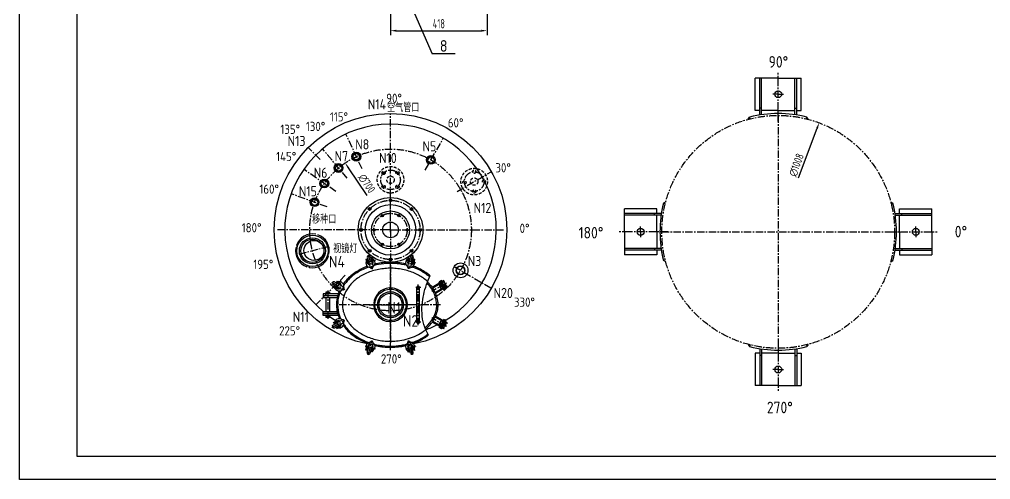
# Model space of a CAD drawing. Header units: millimetres. Extents: x 39049 to 47459, y -4270 to 1670.
# Drawn here: x 39049 to 43254, y -4270 to -2278 of the extents above; entities that cross this region are included whole.
import ezdxf
from ezdxf.enums import TextEntityAlignment as Align

# ---------------------------------------------------------------- set-up
doc = ezdxf.new("R2010")
doc.units = ezdxf.units.MM
doc.linetypes.add('CENTER', pattern=[50.8, 31.75, -6.35, 6.35, -6.35])
doc.linetypes.add('DASHED', pattern=[19.05, 12.7, -6.35])
for name, color, linetype in [('1', 7, 'Continuous'), ('item', 7, 'Continuous'), ('LAYER2', 1, 'CENTER'), ('LAYER3', 4, 'Continuous')]:
    doc.layers.add(name, color=color, linetype=linetype)
doc.styles.add('hz', font='gbenor.shx', dxfattribs={"bigfont": 'gbcbig.shx'})
doc.styles.get("Standard").update_dxf_attribs({"font": 'isocp.shx', "width": 0.707, "bigfont": 'hztxt.shx'})
doc.dimstyles.new('ISO-25', dxfattribs={"dimtxt": 2.5, "dimasz": 2.5, "dimexe": 1.25, "dimexo": 0.625, "dimtad": 1, "dimdsep": 46, "dimtxsty": 'Standard', "dimcen": 2.5, "dimadec": 0, "dimazin": 0, "dimtfac": 1, "dimtmove": 0, "dimatfit": 3, "dimfxl": 0, "dimarcsym": 0})

# ---------------------------------------------------------------- blocks, each defined once
blk = doc.blocks.new('*D48')
at = {"color": 0, "lineweight": -2, "ltscale": 10, "transparency": 16777216}
for p, q in [((41074.6, -2015.5), (41074.6, -2347.1)), ((40656.3, -2136.3), (40656.3, -2347.1)), ((40681.3, -2327.1), (41049.6, -2327.1))]:
    blk.add_line(p, q, dxfattribs=at)
at = {"color": 0, "ltscale": 10, "transparency": 16777216}
for points in [[(40681.3, -2323), (40681.3, -2331.3), (40656.3, -2327.1)], [(41049.6, -2323), (41049.6, -2331.3), (41074.6, -2327.1)]]:
    blk.add_solid(points, dxfattribs=at)
at = {"layer": 'DEFPOINTS', "color": 0, "ltscale": 10, "transparency": 16777216}
for p in [(41074.6, -2015.5), (40656.3, -2136.3), (41074.6, -2327.1)]:
    blk.add_point(p, dxfattribs=at)
at = {"color": 0, "ltscale": 10, "transparency": 16777216, "insert": (40865.5, -2297.1), "char_height": 40, "attachment_point": 5}
blk.add_mtext('418', dxfattribs=at)
blk = doc.blocks.new('*D68')
at = {"color": 0, "lineweight": -2, "ltscale": 10, "transparency": 16777216}
blk.add_line((42422.4, -2964.7), (42503.2, -2749.4), dxfattribs=at)
at = {"color": 0, "ltscale": 10, "transparency": 16777216}
blk.add_solid([(42499.3, -2748), (42507.1, -2750.9), (42512, -2726)], dxfattribs=at)
at = {"layer": 'DEFPOINTS', "color": 0, "ltscale": 10, "transparency": 16777216}
for p in [(42512, -2726), (42157.9, -3669.8)]:
    blk.add_point(p, dxfattribs=at)
at = {"color": 0, "ltscale": 10, "transparency": 16777216, "insert": (42414.1, -2908.7), "char_height": 35, "attachment_point": 5, "rotation": 69.4359}
blk.add_mtext('∅1008', dxfattribs=at)
blk = doc.blocks.new('*D46')
at = {"color": 0, "lineweight": -2, "ltscale": 10, "transparency": 16777216}
blk.add_line((40554.8, -3040), (40473.8, -2920.7), dxfattribs=at)
at = {"color": 0, "ltscale": 10, "transparency": 16777216}
blk.add_solid([(40477.2, -2918.3), (40470.4, -2923), (40459.8, -2900)], dxfattribs=at)
at = {"layer": 'DEFPOINTS', "color": 0, "ltscale": 10, "transparency": 16777216}
for p in [(40459.8, -2900), (40852.8, -3479.2)]:
    blk.add_point(p, dxfattribs=at)
at = {"color": 0, "ltscale": 10, "transparency": 16777216, "insert": (40553.2, -2988.7), "char_height": 35, "attachment_point": 5, "rotation": 304.1615}
blk.add_mtext('∅700', dxfattribs=at)
blk = doc.blocks.new('*U71')
at = {"ltscale": 3}
for p, q in [((96.4, 129.6), (86.6, 123.8)), ((96.4, -129.6), (86.6, -123.8))]:
    blk.add_line(p, q, dxfattribs=at)
at = {"layer": 'LAYER2'}
for p, q in [((105.3, 0), (-105.3, 0)), ((-12.3, 0), (-12.3, 22.9)), ((-12.3, 0), (-12.3, -22.9))]:
    blk.add_line(p, q, dxfattribs=at)
at = {"layer": 'LAYER3', "ltscale": 3}
for p, q in [((57.7, 100), (-82.3, 100)), ((-82.3, 0), (-82.3, 100)), ((57.7, 80), (57.7, 100)), ((94.4, 121.8), (86.6, 123.8)), ((77.7, 80), (-82.3, 80)), ((76.5, 72), (-82.3, 72)), ((47.7, 72), (47.7, 80)), ((57.7, 0), (57.7, 72)), ((-82.3, 0), (-82.3, -100)), ((57.7, 0), (57.7, -72)), ((76.5, -72), (-82.3, -72)), ((77.7, -80), (-82.3, -80)), ((47.7, -72), (47.7, -80)), ((57.7, -80), (57.7, -100)), ((57.7, -100), (-82.3, -100)), ((94.4, -121.8), (86.6, -123.8))]:
    blk.add_line(p, q, dxfattribs=at)
blk.add_circle((-12.3, 0), 15, dxfattribs=at)
for start, end in [(166.0662, 180), (180, 193.9338)]:
    blk.add_arc((585.5, 0), 514, start, end, dxfattribs=at)
blk = doc.blocks.new('*U72')
at = {"layer": 'LAYER3', "color": 0, "linetype": 'ByBlock', "lineweight": -2, "transparency": 16777216}
for p, rotation in [((42334.9, -2614.4), 269.9999999999999), ((42918.4, -3197.9), 180), ((42334.9, -3781.4), 89.99999999999997)]:
    blk.add_blockref('*U71', p, dxfattribs=dict(at, rotation=rotation))
blk.add_blockref('*U71', (41751.4, -3197.9), dxfattribs=at)

msp = doc.modelspace()

# ---------------------------------------------------------------- linework, layer by layer
for p, q in [((39049.4533, -4270.2571), (39049.4533, 1669.7429)), ((39299.4533, -4170.2571), (39299.4533, 1569.7429)), ((47359.4533, -4170.2571), (39299.4533, -4170.2571)), ((47459.4533, -4270.2571), (39049.4533, -4270.2571))]:
    msp.add_line(p, q)
msp.add_circle((40656.2984, -3189.6032), 504)
for centre, radius, start, end in [((40656.2984, -3189.6032), 458, 301.165806, 230.6173518), ((40881.6155, -3429.3744), 6.5, 300.1370603, 210.1370603), ((40656.2984, -3189.6032), 458, 234.7755369, 238.7146222), ((40656.2984, -3189.6032), 458, 289.4729724, 296.0420307), ((40656.2984, -3189.6032), 458, 296.6422596, 297.4964463), ((40881.6155, -3597.8321), 6.5, 149.8629397, 59.8629397)]:
    msp.add_arc(centre, radius, start, end)
msp.add_open_spline([(40820.7619, -3644.8555), (40814.6928, -3633.7863), (40794.2981, -3593.3738), (40788.0614, -3515.208), (40805.3445, -3441.5573), (40821.9952, -3400.4729), (40828.4357, -3388.5817)], degree=3, knots=[17.132970228, 17.132970228, 17.132970228, 17.132970228, 54.862432341, 152.896736216, 242.367964099, 282.636257117, 282.636257117, 282.636257117, 282.636257117])
at = {"layer": '1', "color": 7}
for centre, radius in [((40656.2984, -3061.6032), 6), ((40565.7887, -3099.0935), 6), ((40746.8081, -3099.0935), 6), ((40620.2984, -3127.2494), 5), ((40692.2984, -3127.2494), 5), ((40528.2984, -3189.6032), 6), ((40584.2984, -3189.6032), 5), ((40728.2984, -3189.6032), 5), ((40784.2984, -3189.6032), 6), ((40565.7887, -3280.1129), 6), ((40620.2984, -3251.957), 5), ((40692.2984, -3251.957), 5), ((40746.8081, -3280.1129), 6), ((40656.2984, -3317.6032), 6)]:
    msp.add_circle(centre, radius, dxfattribs=at)
at = {"layer": 'item', "color": 1, "linetype": 'Continuous', "ltscale": 10}
for p in [(40687.5484, -2086.3061), (40936.3782, -2427.9788)]:
    msp.add_line(p, (40836.3782, -2427.9788), dxfattribs=at)
at = {"layer": 'LAYER2'}
for p, q in [((40656.2984, -3199.2595), (40656.2984, -2685.6032)), ((42334.9196, -2693.8946), (42334.9196, -3701.8946)), ((40533.0145, -2925.22), (40462.7392, -2774.5142)), ((40805.7545, -2930.7376), (40885.2984, -2792.9636)), ((40351.1896, -2884.4944), (40299.9165, -2833.2214)), ((40468.3664, -2965.6346), (40361.9017, -2838.7549)), ((40418.9978, -3023.4436), (40281.1268, -2926.9052)), ((40944.3439, -3023.3001), (41092.7752, -2937.6032)), ((40382.1304, -3089.8142), (40225.9192, -3032.958)), ((40656.2984, -3189.6032), (40656.2984, -3031.2466)), ((40570.0314, -3103.3362), (40561.5461, -3094.8509)), ((40742.5654, -3103.3362), (40751.0507, -3094.8509)), ((40622.7984, -3131.5795), (40617.7984, -3122.9193)), ((40689.7984, -3131.5795), (40694.7984, -3122.9193)), ((40656.2984, -3189.6032), (40167.2031, -3189.6032)), ((40656.2984, -3189.6032), (40497.9418, -3189.6032)), ((40656.2984, -3189.6032), (41145.3936, -3189.6032)), ((40656.2984, -3189.6032), (40656.2984, -3678.6985)), ((40656.2984, -3189.6032), (40814.655, -3189.6032)), ((40656.2984, -3189.6032), (40656.2984, -3347.9598)), ((41830.9196, -3197.8946), (42838.9196, -3197.8946)), ((40388.7369, -3261.2961), (40247.7118, -3299.0837)), ((40570.0314, -3275.8702), (40561.5461, -3284.3555)), ((40622.7984, -3247.6269), (40617.7984, -3256.2872)), ((40689.7984, -3247.6269), (40694.7984, -3256.2872)), ((40742.5654, -3275.8702), (40751.0507, -3284.3555)), ((40590.7547, -3321.0783), (40545.4174, -3334.6764)), ((40558.9421, -3297.3747), (40577.3757, -3358.8341)), ((40656.2984, -3710.5939), (40656.2984, -3313.9841)), ((40765.1958, -3333.9175), (40719.7654, -3320.6336)), ((40751.4219, -3296.7128), (40733.4142, -3358.2984)), ((40931.5985, -3348.5478), (41092.7752, -3441.6032)), ((40460.4298, -3385.4718), (40332.4435, -3513.4581)), ((40402.2044, -3415.5465), (40458.0681, -3447.1108)), ((40441.5687, -3410.6106), (40418.2843, -3451.8201)), ((40656.115, -3421.6644), (40656.115, -3513.6032)), ((40656.2984, -3421.6644), (40656.2984, -3513.6032)), ((40656.2984, -3435.8265), (40656.2984, -3591.3981)), ((40787.2984, -3438.6032), (40765.2984, -3438.6032)), ((40776.2984, -3601.6702), (40776.2984, -3426.1497)), ((40898.5184, -3419.5615), (40834.4381, -3456.7629)), ((40893.6823, -3450.1597), (40870.3727, -3410.0084)), ((40389.5667, -3463.6032), (40378.685, -3463.6032)), ((40384.1326, -3451.8068), (40384.1326, -3574.1918)), ((40872.722, -3513.6032), (40414.735, -3513.6032)), ((40564.3596, -3513.6032), (40656.2984, -3513.6032)), ((40579.646, -3513.6032), (40732.5839, -3513.6032)), ((40748.0538, -3513.6032), (40656.115, -3513.6032)), ((40656.2984, -3605.542), (40656.2984, -3513.6032)), ((40748.2372, -3513.6032), (40656.2984, -3513.6032)), ((40389.5667, -3563.6032), (40378.685, -3563.6032)), ((40898.5184, -3607.6449), (40834.4381, -3570.4435)), ((40402.2044, -3611.6599), (40458.0681, -3580.0956)), ((40441.5687, -3616.5958), (40418.2843, -3575.3864)), ((40787.2984, -3588.6032), (40765.2984, -3588.6032)), ((40893.6823, -3577.0468), (40870.3727, -3617.1981)), ((40590.7547, -3706.1281), (40545.4174, -3692.53)), ((40558.9421, -3729.8318), (40577.3757, -3668.3723)), ((40765.1958, -3693.289), (40719.7654, -3706.5729)), ((40751.4219, -3730.4936), (40733.4142, -3668.908))]:
    msp.add_line(p, q, dxfattribs=at)
for centre, radius in [((42334.9196, -3197.8946), 504), ((40656.2984, -3189.6032), 350), ((40656.2984, -2972.6032), 42.5), ((41018.5633, -2980.4495), 42.5), ((40656.2984, -3189.6032), 128), ((40656.2984, -3189.6032), 72)]:
    msp.add_circle(centre, radius, dxfattribs=at)
at = {"layer": 'LAYER3', "linetype": 'DASHED'}
for p, q in [((40621.2966, -2937.6014), (40631.1961, -2947.5009)), ((40691.3002, -2937.6014), (40681.4007, -2947.5009)), ((40621.2966, -3007.605), (40631.1961, -2997.7055)), ((40691.3002, -3007.605), (40681.4007, -2997.7055))]:
    msp.add_line(p, q, dxfattribs=at)
at = {"layer": 'LAYER3'}
for p, q in [((40246.5833, -3266.1701), (40250.2814, -3267.161)), ((40249.1715, -3256.5108), (40252.8696, -3257.5017)), ((40250.2814, -3267.161), (40252.8696, -3257.5017)), ((40386.1673, -3293.2188), (40383.5791, -3302.878)), ((40387.2772, -3303.8689), (40383.5791, -3302.878)), ((40389.8654, -3294.2097), (40386.1673, -3293.2188)), ((40553.2448, -3316.6685), (40549.4134, -3317.8177)), ((40549.4134, -3317.8177), (40551.2151, -3323.8246)), ((40553.2448, -3316.6685), (40554.0482, -3319.3474)), ((40555.4004, -3308.1919), (40568.3284, -3351.2949)), ((40567.8524, -3304.4572), (40580.7803, -3347.5602)), ((40578.1487, -3309.1991), (40574.3174, -3310.3482)), ((40574.3174, -3310.3482), (40575.1208, -3313.027)), ((40578.1487, -3309.1991), (40579.9504, -3315.2059)), ((40742.5608, -3303.8568), (40729.9316, -3347.0483)), ((40732.2976, -3308.6699), (40730.5375, -3314.6891)), ((40736.1368, -3309.7925), (40732.2976, -3308.6699)), ((40736.1368, -3309.7925), (40735.3519, -3312.4768)), ((40755.0383, -3307.5053), (40742.4091, -3350.6967)), ((40757.2526, -3315.9668), (40756.4677, -3318.6511)), ((40761.0919, -3317.0894), (40757.2526, -3315.9668)), ((40761.0919, -3317.0894), (40759.3318, -3323.1086)), ((40294.5453, -3349.2428), (40295.5362, -3345.5447)), ((40305.1955, -3348.1329), (40295.5362, -3345.5447)), ((40304.2046, -3351.831), (40305.1955, -3348.1329)), ((40407.1419, -3425.8021), (40446.3204, -3447.9389)), ((40411.458, -3433.4094), (40409.4902, -3436.892)), ((40409.4902, -3436.892), (40414.9502, -3439.977)), ((40411.458, -3433.4094), (40413.8929, -3434.7852)), ((40413.537, -3414.4838), (40452.7155, -3436.6207)), ((40424.2481, -3410.7729), (40422.2804, -3414.2555)), ((40422.2804, -3414.2555), (40424.7153, -3415.6312)), ((40424.2481, -3410.7729), (40429.7081, -3413.8579)), ((40651.2984, -3440.7746), (40651.2984, -3444.6032)), ((40651.2984, -3444.6032), (40661.2984, -3444.6032)), ((40661.2984, -3440.7746), (40661.2984, -3444.6032)), ((40770.2984, -3588.6032), (40770.2984, -3438.6032)), ((40782.2984, -3588.6032), (40782.2984, -3438.6032)), ((40887.0568, -3408.8709), (40836.6486, -3438.1351)), ((40889.0651, -3412.3302), (40838.97, -3441.4126)), ((40900.1107, -3431.3564), (40850.0029, -3460.4462)), ((40902.119, -3434.8157), (40851.6795, -3464.098)), ((40876.7631, -3409.0654), (40866.3851, -3415.0902)), ((40867.3893, -3416.8199), (40866.3851, -3415.0902)), ((40877.7672, -3410.795), (40867.3893, -3416.8199)), ((40886.3711, -3416.2068), (40867.8226, -3426.975)), ((40878.2693, -3411.6599), (40867.8913, -3417.6847)), ((40868.8955, -3419.4144), (40867.8913, -3417.6847)), ((40868.7562, -3417.1826), (40868.2541, -3416.3178)), ((40871.9079, -3424.6033), (40870.9038, -3422.8737)), ((40877.7672, -3410.795), (40876.7631, -3409.0654)), ((40895.4084, -3431.7737), (40876.8599, -3442.5419)), ((40877.4044, -3412.1619), (40876.9024, -3411.2971)), ((40879.2734, -3413.3895), (40878.2693, -3411.6599)), ((40881.9493, -3441.8999), (40880.9452, -3440.1702)), ((40882.2858, -3418.5785), (40881.2817, -3416.8488)), ((40884.9617, -3447.0888), (40883.9576, -3445.3592)), ((40895.3397, -3441.064), (40884.9617, -3447.0888)), ((40895.8417, -3441.9288), (40885.4638, -3447.9537)), ((40886.4679, -3449.6833), (40885.4638, -3447.9537)), ((40886.3286, -3447.4516), (40885.8266, -3446.5868)), ((40896.8459, -3443.6585), (40886.4679, -3449.6833)), ((40887.0568, -3408.8709), (40889.0651, -3412.3302)), ((40892.3272, -3435.875), (40891.3231, -3434.1454)), ((40895.3397, -3441.064), (40894.3355, -3439.3343)), ((40894.9769, -3442.4309), (40894.4748, -3441.5661)), ((40896.8459, -3443.6585), (40895.8417, -3441.9288)), ((40902.119, -3434.8157), (40900.1107, -3431.3564)), ((40429.9711, -3466.6032), (40364.1326, -3466.6032)), ((40364.1326, -3466.6032), (40364.1326, -3474.6032)), ((40427.5525, -3474.6032), (40364.1326, -3474.6032)), ((40427.2835, -3475.6032), (40364.1326, -3475.6032)), ((40364.1326, -3475.6032), (40364.1326, -3483.6032)), ((40425.392, -3483.6032), (40364.1326, -3483.6032)), ((40392.1326, -3458.6032), (40376.1326, -3458.6032)), ((40376.1326, -3458.6032), (40376.1326, -3466.6032)), ((40376.1326, -3474.6032), (40376.1326, -3475.6032)), ((40376.1326, -3483.6032), (40376.1326, -3543.6032)), ((40392.1326, -3458.6032), (40392.1326, -3466.6032)), ((40392.1326, -3474.6032), (40392.1326, -3475.6032)), ((40392.1326, -3483.6032), (40392.1326, -3543.6032)), ((40583.4698, -3508.6032), (40587.2984, -3508.6032)), ((40583.4698, -3518.6032), (40587.2984, -3518.6032)), ((40587.2984, -3518.6032), (40587.2984, -3508.6032)), ((40729.127, -3508.6032), (40725.2984, -3508.6032)), ((40725.2984, -3508.6032), (40725.2984, -3518.6032)), ((40729.127, -3518.6032), (40725.2984, -3518.6032)), ((40425.392, -3543.6032), (40364.1326, -3543.6032)), ((40364.1326, -3551.6032), (40364.1326, -3543.6032)), ((40427.2835, -3551.6032), (40364.1326, -3551.6032)), ((40427.5525, -3552.6032), (40364.1326, -3552.6032)), ((40364.1326, -3560.6032), (40364.1326, -3552.6032)), ((40429.9711, -3560.6032), (40364.1326, -3560.6032)), ((40376.1326, -3551.6032), (40376.1326, -3552.6032)), ((40376.1326, -3560.6032), (40376.1326, -3568.6032)), ((40392.1326, -3568.6032), (40376.1326, -3568.6032)), ((40392.1326, -3551.6032), (40392.1326, -3552.6032)), ((40392.1326, -3560.6032), (40392.1326, -3568.6032)), ((40900.1107, -3595.85), (40850.0031, -3566.7604)), ((40902.119, -3592.3907), (40851.6794, -3563.1083)), ((40407.1419, -3601.4043), (40446.3204, -3579.2675)), ((40409.4902, -3590.3145), (40414.9502, -3587.2295)), ((40411.458, -3593.797), (40409.4902, -3590.3145)), ((40411.458, -3593.797), (40413.8929, -3592.4212)), ((40413.537, -3612.7226), (40452.7155, -3590.5857)), ((40422.2804, -3612.951), (40424.7153, -3611.5752)), ((40424.2481, -3616.4335), (40422.2804, -3612.951)), ((40424.2481, -3616.4335), (40429.7081, -3613.3485)), ((40651.2984, -3586.4318), (40651.2984, -3582.6032)), ((40661.2984, -3582.6032), (40651.2984, -3582.6032)), ((40661.2984, -3586.4318), (40661.2984, -3582.6032)), ((40887.0568, -3618.3355), (40836.6486, -3589.0713)), ((40889.0651, -3614.8762), (40838.9699, -3585.7937)), ((40867.3893, -3610.3865), (40866.3851, -3612.1162)), ((40876.7631, -3618.141), (40866.3851, -3612.1162)), ((40877.7672, -3616.4114), (40867.3893, -3610.3865)), ((40886.3711, -3610.9996), (40867.8226, -3600.2314)), ((40868.8955, -3607.7921), (40867.8913, -3609.5217)), ((40878.2693, -3615.5466), (40867.8913, -3609.5217)), ((40868.7562, -3610.0238), (40868.2541, -3610.8886)), ((40871.9079, -3602.6031), (40870.9038, -3604.3327)), ((40895.4084, -3595.4327), (40876.8599, -3584.6645)), ((40877.4044, -3615.0445), (40876.9024, -3615.9093)), ((40879.2734, -3613.8169), (40878.2693, -3615.5466)), ((40881.9493, -3585.3066), (40880.9452, -3587.0362)), ((40882.2858, -3608.6279), (40881.2817, -3610.3576)), ((40884.9617, -3580.1176), (40883.9576, -3581.8472)), ((40895.3397, -3586.1424), (40884.9617, -3580.1176)), ((40886.4679, -3577.5231), (40885.4638, -3579.2528)), ((40895.8417, -3585.2776), (40885.4638, -3579.2528)), ((40886.3286, -3579.7548), (40885.8266, -3580.6197)), ((40896.8459, -3583.548), (40886.4679, -3577.5231)), ((40887.0568, -3618.3355), (40889.0651, -3614.8762)), ((40892.3272, -3591.3314), (40891.3231, -3593.0611)), ((40895.3397, -3586.1424), (40894.3355, -3587.8721)), ((40894.9769, -3584.7755), (40894.4748, -3585.6404)), ((40896.8459, -3583.548), (40895.8417, -3585.2776)), ((40902.119, -3592.3907), (40900.1107, -3595.85)), ((40877.7672, -3616.4114), (40876.7631, -3618.141)), ((40555.4004, -3719.0145), (40568.3284, -3675.9115)), ((40567.8524, -3722.7492), (40580.7803, -3679.6463)), ((40742.5608, -3723.3496), (40729.9316, -3680.1581)), ((40755.0383, -3719.7012), (40742.4091, -3676.5097)), ((40549.4134, -3709.3887), (40551.2151, -3703.3819)), ((40553.2448, -3710.5379), (40549.4134, -3709.3887)), ((40553.2448, -3710.5379), (40554.0482, -3707.8591)), ((40574.3174, -3716.8582), (40575.1208, -3714.1794)), ((40578.1487, -3718.0074), (40574.3174, -3716.8582)), ((40578.1487, -3718.0074), (40579.9504, -3712.0005)), ((40732.2976, -3718.5365), (40730.5375, -3712.5173)), ((40736.1368, -3717.4139), (40732.2976, -3718.5365)), ((40736.1368, -3717.4139), (40735.3519, -3714.7296)), ((40757.2526, -3711.2397), (40756.4677, -3708.5553)), ((40761.0919, -3710.1171), (40757.2526, -3711.2397)), ((40761.0919, -3710.1171), (40759.3318, -3704.0978))]:
    msp.add_line(p, q, dxfattribs=at)
at = {"layer": 'LAYER3', "ltscale": 6}
for centre, radius in [((40508.382, -2872.3955), 19), ((40508.382, -2872.3955), 17.5), ((40508.382, -2872.3955), 13.5), ((40831.2984, -2886.4943), 19), ((40831.2984, -2886.4943), 17.5), ((40831.2984, -2886.4943), 13.5), ((40431.3227, -2921.4877), 19), ((40431.3227, -2921.4877), 17.5), ((40431.3227, -2921.4877), 13.5), ((40369.5952, -2988.8515), 19), ((40369.5952, -2988.8515), 17.5), ((40369.5952, -2988.8515), 13.5), ((40327.406, -3069.8962), 19), ((40327.406, -3069.8962), 17.5), ((40327.406, -3069.8962), 13.5), ((40959.4073, -3364.6032), 32.1108), ((40959.4073, -3364.6032), 19.05), ((40959.4073, -3364.6032), 17.4)]:
    msp.add_circle(centre, radius, dxfattribs=at)
at = {"layer": 'LAYER3', "linetype": 'DASHED'}
for centre, radius in [((40656.2984, -2972.6032), 57.5), ((40626.2464, -2942.5512), 7), ((40686.3504, -2942.5512), 7), ((41018.5633, -2980.4495), 57.5), ((41018.5633, -2937.9495), 7), ((40656.2984, -2972.6032), 16), ((40976.225, -2984.1536), 7), ((41018.5633, -2980.4495), 16), ((41061.0633, -2980.4495), 7), ((40626.2464, -3002.6553), 7), ((40686.3504, -3002.6553), 7), ((41018.5633, -3022.9495), 7)]:
    msp.add_circle(centre, radius, dxfattribs=at)
at = {"layer": 'LAYER3'}
for centre, radius in [((40656.2984, -3189.6032), 140), ((40656.2984, -3061.6032), 5.1), ((40656.2984, -3189.6032), 109.5), ((40565.7887, -3099.0935), 5.1), ((40656.2984, -3189.6032), 82), ((40746.8081, -3099.0935), 5.1), ((40620.2984, -3127.2494), 4.25), ((40692.2984, -3127.2494), 4.25), ((40528.2984, -3189.6032), 5.1), ((40584.2984, -3189.6032), 4.25), ((40656.2984, -3189.6032), 34), ((40728.2984, -3189.6032), 4.25), ((40784.2984, -3189.6032), 5.1), ((40318.2243, -3280.1899), 68), ((40318.2243, -3280.1899), 56.5), ((40318.2243, -3280.1899), 50), ((40565.7887, -3280.1129), 5.1), ((40620.2984, -3251.957), 4.25), ((40692.2984, -3251.957), 4.25), ((40746.8081, -3280.1129), 5.1), ((40656.2984, -3317.6032), 5.1), ((40656.2984, -3513.6032), 68), ((40881.6155, -3429.3744), 8), ((40384.1326, -3463.6032), 2.5), ((40656.2984, -3513.6032), 56.5), ((40656.2984, -3513.6032), 50), ((40384.1326, -3563.6032), 2.5), ((40881.6155, -3597.8321), 8)]:
    msp.add_circle(centre, radius, dxfattribs=at)
at = {"layer": 'LAYER3', "ltscale": 2}
msp.add_circle((40324.7556, -3278.4398), 43.2384, dxfattribs=at)
at = {"layer": 'LAYER3'}
for centre, radius, start, end in [((40318.2243, -3280.1899), 73, 78.9274434, 161.0725566), ((40318.2243, -3280.1899), 73, 348.9274434, 71.0725566), ((40318.2243, -3280.1899), 73, 168.9274434, 251.0725566), ((40318.2243, -3280.1899), 73, 258.9274434, 341.0725566), ((40569.3832, -3332.1863), 20, 125.6612223, 267.7300724), ((40568.0904, -3327.876), 13.5, 135.477852, 257.9134427), ((40561.6264, -3306.3245), 6.5, 16.6956474, 196.6956474), ((40569.3832, -3332.1863), 20, 305.6612223, 87.7300724), ((40568.0904, -3327.876), 13.5, 315.477852, 77.9134427), ((40568.0904, -3327.876), 10, 327.2372492, 66.1540455), ((40741.222, -3331.5959), 20, 92.6665841, 234.7354341), ((40742.485, -3327.2768), 13.5, 102.4832138, 224.9188044), ((40742.485, -3327.2768), 10, 114.242611, 213.1594072), ((40741.222, -3331.5959), 20, 272.6665841, 54.7354341), ((40748.7996, -3305.6811), 6.5, 343.7010091, 163.7010091), ((40742.485, -3327.2768), 13.5, 282.4832138, 44.9188044), ((40742.485, -3327.2768), 10, 294.242611, 33.1594072), ((40568.0904, -3327.876), 10, 147.2372492, 246.1540455), ((40574.5544, -3349.4275), 6.5, 196.6956474, 16.6956474), ((40736.1703, -3348.8725), 6.5, 163.7010091, 343.7010091), ((40410.3394, -3420.143), 6.5, 60.5324909, 240.5324909), ((40433.8466, -3433.4251), 20, 169.4980659, 311.5669159), ((40429.9287, -3431.2114), 13.5, 179.3146956, 301.7502862), ((40429.9287, -3431.2114), 10, 191.0740928, 289.990889), ((40433.8466, -3433.4251), 20, 349.4980659, 131.5669159), ((40429.9287, -3431.2114), 13.5, 359.3146956, 121.7502862), ((40429.9287, -3431.2114), 10, 11.0740928, 109.990889), ((40449.518, -3442.2798), 6.5, 240.5324909, 60.5324909), ((40656.2984, -3513.6032), 73, 93.9274434, 176.0725566), ((40656.2984, -3513.6032), 73, 3.9274434, 86.0725566), ((40776.2984, -3438.6032), 6, 0, 180), ((40881.6155, -3429.3744), 14, 170.1318594, 250.1422611), ((40881.6155, -3429.3744), 14, 350.1318594, 70.1422611), ((40656.2984, -3513.6032), 73, 183.9274434, 266.0725566), ((40656.2984, -3513.6032), 73, 273.9274434, 356.0725566), ((40433.8466, -3593.7814), 20, 48.4330841, 190.5019341), ((40410.3394, -3607.0635), 6.5, 119.4675091, 299.4675091), ((40429.9287, -3595.995), 13.5, 58.2497138, 180.6853044), ((40429.9287, -3595.995), 10, 70.009111, 168.9259072), ((40433.8466, -3593.7814), 20, 228.4330841, 10.5019341), ((40429.9287, -3595.995), 13.5, 238.2497138, 0.6853044), ((40429.9287, -3595.995), 10, 250.009111, 348.9259072), ((40449.518, -3584.9266), 6.5, 299.4675091, 119.4675091), ((40776.2984, -3588.6032), 6, 180, 0), ((40881.6155, -3597.8321), 14, 109.8577389, 189.8681406), ((40881.6155, -3597.8321), 14, 289.8577389, 9.8681406), ((40569.3832, -3695.0201), 20, 92.2699276, 234.3387777), ((40568.0904, -3699.3304), 13.5, 102.0865573, 224.522148), ((40568.0904, -3699.3304), 10, 113.8459545, 212.7627508), ((40574.5544, -3677.7789), 6.5, 343.3043526, 163.3043526), ((40569.3832, -3695.0201), 20, 272.2699276, 54.3387777), ((40568.0904, -3699.3304), 13.5, 282.0865573, 44.522148), ((40568.0904, -3699.3304), 10, 293.8459545, 32.7627508), ((40741.222, -3695.6105), 20, 125.2645659, 267.3334159), ((40742.485, -3699.9296), 13.5, 135.0811956, 257.5167862), ((40736.1703, -3678.3339), 6.5, 16.2989909, 196.2989909), ((40742.485, -3699.9296), 10, 146.8405928, 245.757389), ((40741.222, -3695.6105), 20, 305.2645659, 87.3334159), ((40742.485, -3699.9296), 13.5, 315.0811956, 77.5167862), ((40742.485, -3699.9296), 10, 326.8405928, 65.757389), ((40561.6264, -3720.8819), 6.5, 163.3043526, 343.3043526), ((40748.7996, -3721.5254), 6.5, 196.2989909, 16.2989909)]:
    msp.add_arc(centre, radius, start, end, dxfattribs=at)
msp.add_ellipse((40656.2984, -3513.6032), major_axis=(200, 0), ratio=0.75, start_param=5.555396284, end_param=6.945582567, dxfattribs=at)
for points, knots in [([(40817.0781, -3413.2572), (40810.9644, -3407.6026), (40804.3438, -3402.2825), (40790.8141, -3392.8206), (40783.9778, -3388.6166), (40769.672, -3380.9055), (40762.2013, -3377.3971), (40746.2048, -3370.9054), (40737.6432, -3367.9782), (40720.0819, -3363.0252), (40711.0848, -3361.0009), (40692.8188, -3357.8885), (40683.5498, -3356.8005), (40664.9025, -3355.5789), (40655.5263, -3355.4453), (40636.8335, -3356.1345), (40627.5175, -3356.9576), (40609.1127, -3359.5464), (40600.0238, -3361.3126), (40582.233, -3365.7588), (40573.533, -3368.4391), (40556.6762, -3374.6703), (40548.5203, -3378.2215), (40532.9032, -3386.1355), (40525.4402, -3390.4991), (40511.3455, -3399.9686), (40504.7124, -3405.0744), (40493.4947, -3414.9817), (40488.753, -3419.6782), (40479.9859, -3429.4577), (40475.9535, -3434.5493), (40468.2484, -3445.6543), (40464.6628, -3451.7154), (40459.1178, -3462.939), (40456.9767, -3468.0435), (40453.9226, -3476.8512), (40452.8327, -3480.5181), (40450.0835, -3491.5873), (40448.9394, -3499.0793), (40448.22, -3511.4506), (40448.2318, -3516.3193), (40448.7676, -3524.8454), (40449.1674, -3528.5186), (40450.8674, -3539.4758), (40452.6701, -3546.7106), (40457.5695, -3560.9041), (40460.664, -3567.8544), (40468.0689, -3581.3354), (40472.3801, -3587.865), (40482.12, -3600.3819), (40487.5504, -3606.3712), (40499.4168, -3617.7027), (40505.8526, -3623.0462), (40519.6095, -3633.0021), (40526.9266, -3637.6121), (40542.3068, -3646.0244), (40550.3672, -3649.8247), (40567.0827, -3656.5541), (40575.7374, -3659.482), (40593.4823, -3664.418), (40602.5727, -3666.4254), (40621.0246, -3669.4862), (40630.3857, -3670.5395), (40649.2066, -3671.6737), (40658.6671, -3671.7553), (40677.5174, -3670.9442), (40686.9078, -3670.0522), (40709.0105, -3666.7824), (40721.614, -3663.9632), (40745.9171, -3656.5737), (40757.6147, -3652.0046), (40779.6974, -3641.2585), (40790.0823, -3635.0819), (40802.7914, -3625.914), (40805.8692, -3623.5487), (40808.8477, -3621.1099)], [0.681323323, 0.681323323, 0.681323323, 0.681323323, 0.820314892, 0.820314892, 0.947586478, 0.947586478, 1.074858064, 1.074858064, 1.211126271, 1.211126271, 1.347394477, 1.347394477, 1.483662684, 1.483662684, 1.619930891, 1.619930891, 1.756199097, 1.756199097, 1.892467304, 1.892467304, 2.028735511, 2.028735511, 2.165003718, 2.165003718, 2.301271924, 2.301271924, 2.437540131, 2.437540131, 2.549661593, 2.549661593, 2.661783056, 2.661783056, 2.786702161, 2.786702161, 2.887155014, 2.887155014, 2.957428719, 2.957428719, 3.09797613, 3.09797613, 3.188713229, 3.188713229, 3.257450557, 3.257450557, 3.394925214, 3.394925214, 3.532399871, 3.532399871, 3.669874528, 3.669874528, 3.807349184, 3.807349184, 3.944823841, 3.944823841, 4.082298498, 4.082298498, 4.219773154, 4.219773154, 4.357247811, 4.357247811, 4.494722468, 4.494722468, 4.632197125, 4.632197125, 4.769671781, 4.769671781, 4.907146438, 4.907146438, 5.097538765, 5.097538765, 5.287931092, 5.287931092, 5.478323418, 5.478323418, 5.541613112, 5.541613112, 5.541613112, 5.541613112]), ([(40556.1207, -3347.1565), (40551.4894, -3348.8679), (40546.9237, -3350.7008), (40534.1361, -3356.2611), (40526.0975, -3360.275), (40510.6404, -3369.0928), (40503.2321, -3373.8915), (40488.5952, -3384.6467), (40481.4277, -3390.6686), (40469.8867, -3401.8059), (40465.2743, -3406.7386), (40457.6388, -3415.841), (40454.4961, -3419.9249), (40451.5493, -3424.1184)], [2.0285849958, 2.0285849958, 2.0285849958, 2.0285849958, 2.0961693566, 2.0961693566, 2.2210781915, 2.2210781915, 2.3459870264, 2.3459870264, 2.4809093292, 2.4809093292, 2.5800231261, 2.5800231261, 2.656549966, 2.656549966, 2.656549966, 2.656549966]), ([(40561.4524, -3350.5467), (40557.9395, -3351.787), (40554.464, -3353.0975), (40541.6649, -3358.2406), (40532.6133, -3362.5175), (40515.2898, -3372.0557), (40507.0242, -3377.3153), (40491.4464, -3388.7508), (40484.1327, -3394.9304), (40472.4938, -3406.3027), (40467.8988, -3411.2978), (40460.0339, -3420.8699), (40456.6712, -3425.3847), (40453.556, -3430.0283)], [2.0108115732, 2.0108115732, 2.0108115732, 2.0108115732, 2.0626653162, 2.0626653162, 2.2040872104, 2.2040872104, 2.3455091046, 2.3455091046, 2.4869309988, 2.4869309988, 2.5892932931, 2.5892932931, 2.6754337771, 2.6754337771, 2.6754337771, 2.6754337771]), ([(40724.5699, -3342.6732), (40711.4479, -3339.4964), (40697.9821, -3337.2445), (40669.2376, -3334.4932), (40653.9245, -3334.2207), (40623.5147, -3336.0335), (40608.4209, -3338.1197), (40591.1688, -3341.9189), (40588.6353, -3342.5139), (40586.1148, -3343.1431)], [1.258510918, 1.258510918, 1.258510918, 1.258510918, 1.4438805712, 1.4438805712, 1.6501421529, 1.6501421529, 1.8564037345, 1.8564037345, 1.8920990697, 1.8920990697, 1.8920990697, 1.8920990697]), ([(40721.9438, -3336.9203), (40719.3192, -3336.3227), (40716.6821, -3335.7612), (40702.7188, -3332.9919), (40691.207, -3331.414), (40670.1606, -3329.7729), (40660.65, -3329.4853), (40641.6583, -3329.8105), (40632.1723, -3330.4228), (40613.3535, -3332.5447), (40604.0231, -3334.0526), (40592.7791, -3336.4367), (40590.7353, -3336.8935), (40588.6992, -3337.3722)], [1.2760626349, 1.2760626349, 1.2760626349, 1.2760626349, 1.3123184052, 1.3123184052, 1.4672387225, 1.4672387225, 1.5936097106, 1.5936097106, 1.7199806988, 1.7199806988, 1.8463516869, 1.8463516869, 1.8745409496, 1.8745409496, 1.8745409496, 1.8745409496]), ([(40826.0552, -3393.1267), (40819.3448, -3387.3471), (40812.1834, -3381.945), (40794.0844, -3369.9677), (40782.7795, -3363.7785), (40763.8869, -3355.2964), (40756.6663, -3352.4434), (40749.2853, -3349.8985)], [0.7164241832, 0.7164241832, 0.7164241832, 0.7164241832, 0.8477704169, 0.8477704169, 1.0313574079, 1.0313574079, 1.1399092148, 1.1399092148, 1.1399092148, 1.1399092148]), ([(40828.4355, -3388.582), (40825.8514, -3386.3812), (40823.2041, -3384.2354), (40806.0964, -3371.032), (40790.0099, -3361.5282), (40766.8448, -3351.1491), (40760.7764, -3348.7012), (40754.5936, -3346.4688)], [0.7220315257, 0.7220315257, 0.7220315257, 0.7220315257, 0.7711233428, 0.7711233428, 1.0322557167, 1.0322557167, 1.1221485201, 1.1221485201, 1.1221485201, 1.1221485201]), ([(40808.0174, -3619.2042), (40809.2499, -3618.1888), (40810.4648, -3617.1607), (40819.1218, -3609.6355), (40825.8828, -3602.6708), (40837.8109, -3587.9584), (40842.9778, -3580.2105), (40851.5567, -3564.1375), (40854.9683, -3555.8122), (40859.921, -3538.8201), (40861.4616, -3530.1536), (40862.2118, -3518.8344), (40862.2984, -3516.2188), (40862.2984, -3513.6032), (40862.2984, -3507.9143), (40861.8882, -3502.2254), (40859.8185, -3487.911), (40857.6086, -3479.336), (40851.3521, -3462.6137), (40847.3059, -3454.4666), (40837.5104, -3438.8258), (40831.7613, -3431.3321), (40822.406, -3421.1785), (40819.4187, -3418.175), (40816.2946, -3415.2591)], [5.54474344, 5.54474344, 5.54474344, 5.54474344, 5.571305163, 5.571305163, 5.736859324, 5.736859324, 5.902413486, 5.902413486, 6.067967648, 6.067967648, 6.233521809, 6.233521809, 6.283185307, 6.283185307, 6.283185307, 6.391203134, 6.391203134, 6.556757296, 6.556757296, 6.722311457, 6.722311457, 6.887865619, 6.887865619, 6.960094299, 6.960094299, 6.960094299, 6.960094299]), ([(40435.0397, -3453.3895), (40434.6577, -3454.2654), (40434.2839, -3455.1443), (40431.5288, -3461.7872), (40429.4871, -3467.6722), (40426.145, -3479.6221), (40424.8454, -3485.6808), (40422.9637, -3498.2224), (40422.4241, -3504.7156), (40422.2126, -3517.703), (40422.5386, -3524.1994), (40423.8544, -3535.4569), (40424.6529, -3540.2341), (40426.71, -3549.6945), (40427.9687, -3554.3806), (40431.051, -3564.0063), (40432.9131, -3568.9372), (40435.027, -3573.7885), (40435.0332, -3573.8027), (40435.0394, -3573.817)], [2.8255248046, 2.8255248046, 2.8255248046, 2.8255248046, 2.8400289818, 2.8400289818, 2.9348007683, 2.9348007683, 3.0295725548, 3.0295725548, 3.1293277637, 3.1293277637, 3.2290829726, 3.2290829726, 3.3032123057, 3.3032123057, 3.3773416388, 3.3773416388, 3.4574163448, 3.4574163448, 3.457651627, 3.457651627, 3.457651627, 3.457651627]), ([(40441.1235, -3452.0543), (40440.894, -3452.5483), (40440.6673, -3453.0434), (40437.2007, -3460.719), (40434.5231, -3468.1048), (40430.3865, -3483.1562), (40428.9282, -3490.8122), (40427.4591, -3504.5551), (40427.2013, -3510.6117), (40427.4627, -3522.7056), (40427.9808, -3528.7457), (40429.7855, -3540.7364), (40431.0705, -3546.6808), (40434.3771, -3558.3992), (40436.4006, -3564.1765), (40439.5223, -3571.6186), (40440.3058, -3573.3917), (40441.1234, -3575.1521)], [2.8064483305, 2.8064483305, 2.8064483305, 2.8064483305, 2.8149676388, 2.8149676388, 2.9382796902, 2.9382796902, 3.0615917416, 3.0615917416, 3.1577867193, 3.1577867193, 3.2539816969, 3.2539816969, 3.3501766745, 3.3501766745, 3.4463716522, 3.4463716522, 3.476727803, 3.476727803, 3.476727803, 3.476727803]), ([(40451.5492, -3603.0882), (40452.0849, -3603.8504), (40452.627, -3604.609), (40457.2392, -3610.9565), (40461.6528, -3616.3459), (40473.3898, -3629.1579), (40481.0818, -3636.305), (40495.9596, -3648.1768), (40502.9277, -3653.095), (40517.495, -3662.2028), (40525.0992, -3666.3951), (40540.4611, -3673.8356), (40548.1935, -3677.1204), (40556.1206, -3680.0499)], [3.6266308008, 3.6266308008, 3.6266308008, 3.6266308008, 3.6405385065, 3.6405385065, 3.7435859621, 3.7435859621, 3.8960513981, 3.8960513981, 4.017481539, 4.017481539, 4.1389116799, 4.1389116799, 4.2546048888, 4.2546048888, 4.2546048888, 4.2546048888]), ([(40453.556, -3597.1784), (40454.6777, -3598.8505), (40455.8315, -3600.5058), (40463.1402, -3610.6071), (40470.1023, -3618.6096), (40485.4555, -3633.5247), (40493.8491, -3640.4427), (40511.8308, -3653.0838), (40521.4172, -3658.8079), (40541.0752, -3668.7397), (40551.1002, -3673.0049), (40561.4519, -3676.6599)], [3.6077528428, 3.6077528428, 3.6077528428, 3.6077528428, 3.6387616075, 3.6387616075, 3.7990281954, 3.7990281954, 3.9592947834, 3.9592947834, 4.1195613713, 4.1195613713, 4.27237556, 4.27237556, 4.27237556, 4.27237556]), ([(40749.2863, -3677.3084), (40751.4384, -3676.5664), (40753.5768, -3675.7983), (40767.4286, -3670.6182), (40778.7136, -3665.4362), (40799.6463, -3653.8122), (40809.3479, -3647.4229), (40818.3474, -3640.3991)], [5.1432769518, 5.1432769518, 5.1432769518, 5.1432769518, 5.1749294012, 5.1749294012, 5.3497294506, 5.3497294506, 5.5176803895, 5.5176803895, 5.5176803895, 5.5176803895]), ([(40754.5936, -3680.7377), (40757.7104, -3679.6124), (40760.7982, -3678.4323), (40771.8379, -3673.9741), (40779.6064, -3670.3787), (40794.6021, -3662.4782), (40801.8324, -3658.1728), (40812.8705, -3650.753), (40816.8779, -3647.8624), (40820.7617, -3644.8553)], [5.1610359525, 5.1610359525, 5.1610359525, 5.1610359525, 5.2063559629, 5.2063559629, 5.3247387292, 5.3247387292, 5.4431214956, 5.4431214956, 5.5136646886, 5.5136646886, 5.5136646886, 5.5136646886]), ([(40586.114, -3684.0621), (40589.5751, -3684.926), (40593.0607, -3685.7255), (40611.6219, -3689.6132), (40627.0591, -3691.5626), (40655.4866, -3692.8842), (40668.4471, -3692.6353), (40694.1441, -3690.4502), (40706.8831, -3688.5116), (40721.0884, -3685.3588), (40722.8321, -3684.9543), (40724.5697, -3684.5335)], [4.3910821815, 4.3910821815, 4.3910821815, 4.3910821815, 4.4400945472, 4.4400945472, 4.6505292531, 4.6505292531, 4.8253293024, 4.8253293024, 5.0001293518, 5.0001293518, 5.0246751143, 5.0246751143, 5.0246751143, 5.0246751143]), ([(40588.6988, -3689.833), (40598.3344, -3692.0982), (40608.1412, -3693.875), (40628.073, -3696.4456), (40638.1978, -3697.2289), (40660.1979, -3697.8117), (40672.0732, -3697.4224), (40693.1007, -3695.4824), (40702.2924, -3694.1974), (40714.9075, -3691.8186), (40718.4365, -3691.0847), (40721.9437, -3690.2863)], [4.4086409456, 4.4086409456, 4.4086409456, 4.4086409456, 4.5420432462, 4.5420432462, 4.6771279055, 4.6771279055, 4.8348440862, 4.8348440862, 4.9586813784, 4.9586813784, 5.0071266763, 5.0071266763, 5.0071266763, 5.0071266763])]:
    msp.add_open_spline(points, degree=3, knots=knots, dxfattribs=at)

# ---------------------------------------------------------------- block references
msp.add_blockref('*U72', (0, 0), dxfattribs=at)

# ---------------------------------------------------------------- texts
at = {"linetype": 'Continuous', "style": 'hz'}
for s, height, p in [('90%%D', 50, (42335.9199, -2462.1014)), ('90%%D', 40, (40671.6412, -2619.7987)), ('115%%D', 40, (40433.1849, -2700.068)), ('130%%D', 40, (40331.7979, -2741.4254)), ('60%%D', 40, (40938.3322, -2726.0504)), ('135%%D', 40, (40222.1344, -2753.8327)), ('145%%D', 40, (40204.5468, -2871.7012)), ('30%%D', 40, (41143.9401, -2920.5646)), ('160%%D', 40, (40130.9033, -3012.8686)), ('180%%D', 40, (40054.747, -3180.028)), ('0%%D', 40, (41236.7375, -3182.5833)), ('180%%D', 50, (41524.4829, -3201.6131)), ('0%%D', 50, (43126.1963, -3196.7554)), ('195%%D', 40, (40105.403, -3338.5156)), ('N4', 50, (40424.1347, -3327.1863)), ('330%%D', 40, (41236.2191, -3502.1958)), ('N1', 50, (40671.5411, -3527.0255)), ('N2', 50, (40743.1031, -3583.3137)), ('225%%D', 40, (40219.3565, -3626.3318)), ('270%%D', 40, (40659.5074, -3748.0952)), ('270%%D', 50, (42342.0414, -3958.1946))]:
    msp.add_text(s, height=height, dxfattribs=at).set_placement(p, align=Align.MIDDLE)
at = {"color": 4, "lineweight": 15, "style": 'hz'}
for s, p in [('N14', (40597.5631, -2645.7091)), ('N13', (40249.5384, -2804.5398)), ('N8', (40533.8754, -2818.9901)), ('N5', (40824.7538, -2827.334)), ('N7', (40443.4168, -2870.3274)), ('N10', (40644.8388, -2878.0473)), ('N6', (40353.388, -2941.9715)), ('N15', (40298.5059, -3022.0374)), ('N12', (41054.4437, -3094.1739)), ('N3', (41019.9497, -3324.0562)), ('N20', (41144.4429, -3462.5104)), ('N11', (40267.819, -3565.8759))]:
    msp.add_text(s, height=44, dxfattribs=at).set_placement(p, align=Align.MIDDLE)
at = {"lineweight": 15, "style": 'hz'}
for s, p in [('空气管口', (40711.1191, -2656.7444)), ('移种口', (40369.1698, -3140.4233)), ('视镜灯', (40460.4591, -3267.5184))]:
    msp.add_text(s, height=35, dxfattribs=at).set_placement(p, align=Align.MIDDLE)
at = {"layer": 'item', "color": 7, "ltscale": 10}
msp.add_text('8', height=50, dxfattribs=at).set_placement((40886.3782, -2392.9788), align=Align.MIDDLE)

# ---------------------------------------------------------------- dimensions: what is measured, and where the dimension line sits
at = {"ltscale": 10}
dim = msp.add_linear_dim(base=(41074.6059, -2327.129), p1=(40656.2984, -2136.3061), p2=(41074.6059, -2015.4782), text='418', dimstyle='ISO-25', override={"dimscale": 10, "dimtxt": 4, "dimexe": 2, "dimexo": 0, "dimgap": 1, "dimdec": 3, "dimadec": 4, "dimtdec": 3, "dimtvp": 0.667184}, dxfattribs=at)
dim.commit()
dim.dimension.update_dxf_attribs({"geometry": '*D48', "text_midpoint": (40865.4521, -2327.129), "dimtype": 160})
for p1, p2, picture, middle in [((42157.887, -3669.7796), (42511.9522, -2726.0096), '*D68', (42439.8079, -2918.3121)), ((40852.8328, -3479.2137), (40459.7639, -2899.9928), '*D46', (40530.428, -3004.1224))]:
    dim = msp.add_diameter_dim_2p(p1=p1, p2=p2, dimstyle='ISO-25', override={"dimscale": 10, "dimtxt": 3.5, "dimexe": 2, "dimexo": 0, "dimgap": 1, "dimdec": 3, "dimadec": 4, "dimtdec": 3, "dimtvp": 0.699235}, dxfattribs=at)
    dim.commit()
    dim.dimension.update_dxf_attribs({"geometry": picture, "text_midpoint": middle, "dimtype": 163})

doc.saveas('drawing.dxf')
